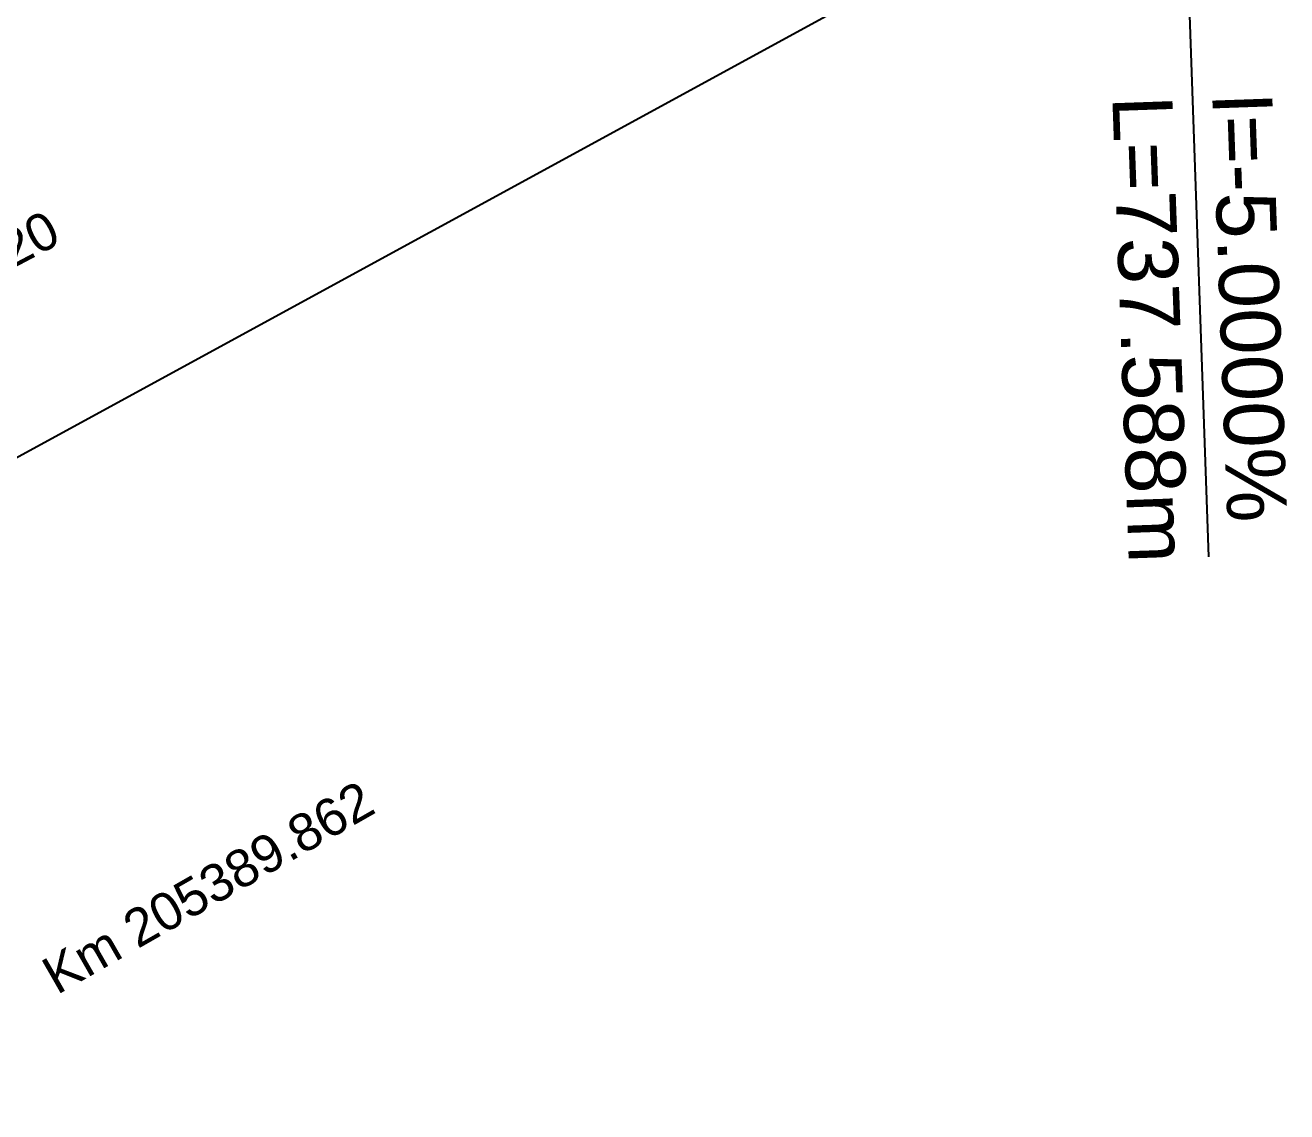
# Model space of a CAD drawing. Extents: x 2610184 to 2620710, y 1263771 to 1270672.
# Drawn here: x 2612627.9 to 2612890.9, y 1269120 to 1269346.5 of the extents above; entities that cross this region are included whole.
import ezdxf

# ---------------------------------------------------------------- set-up
doc = ezdxf.new("R2010")
doc.units = 0
doc.header["$LTSCALE"] = 5
doc.layers.add('GRUNDRISS_26', color=7, linetype='CONTINUOUS')
doc.layers.add('QP_REEL_26', color=7, linetype='CONTINUOUS')
doc.styles.add('ARIAL', font='')
doc.styles.get('ARIAL').set_extended_font_data('Arial')

msp = doc.modelspace()

# ---------------------------------------------------------------- linework, layer by layer
at = {"layer": 'QP_REEL_26', "color": 1, "linetype": 'CONTINUOUS'}
for q in [(2612375.85, 1269119.96), (2612874.64, 1269235.66)]:
    msp.add_line((2612869.21, 1269388.9), q, dxfattribs=at)

# ---------------------------------------------------------------- texts
at = {"layer": 'GRUNDRISS_26', "color": 30, "style": 'ARIAL'}
for s, rotation, p in [('Km 205220.620', 27.8425, (2612567.69, 1269265.32)), ('Km 205389.862', 29.7819, (2612634.53, 1269144.24))]:
    msp.add_text(s, height=7.8125, rotation=rotation, dxfattribs=at).set_placement(p)
at = {"layer": 'QP_REEL_26', "color": 1, "style": 'ARIAL'}
for s, p in [('L=737.588m', (2612854.56, 1269331.68)), ('I=-5.0000%', (2612875.38, 1269332.41))]:
    msp.add_text(s, height=12.5, rotation=272.0307, dxfattribs=at).set_placement(p)

doc.saveas('drawing.dxf')
